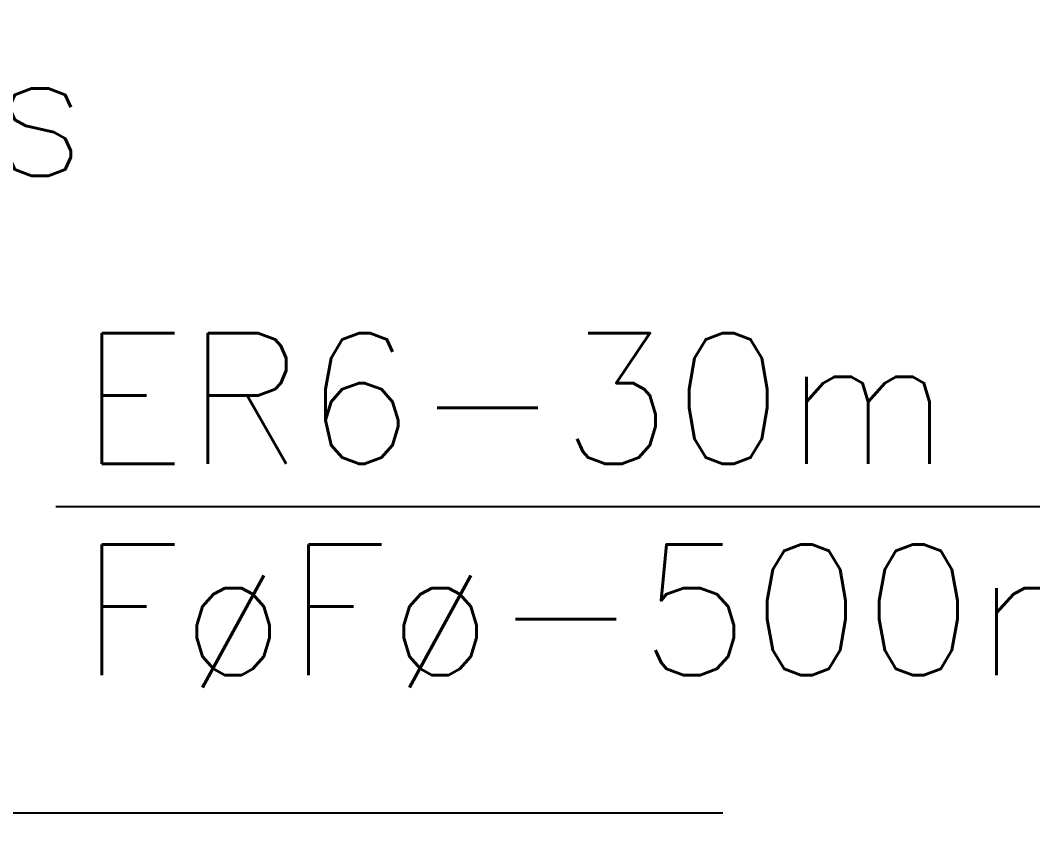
# Model space of a CAD drawing. Extents: x 587451 to 600081, y 7506605 to 7515945.
# Drawn here: x 594392.2 to 594818.9, y 7511045.3 to 7511382.5 of the extents above; entities that cross this region are included whole.
import ezdxf

# ---------------------------------------------------------------- set-up
doc = ezdxf.new("R2010")
doc.units = 0
doc.header["$LTSCALE"] = 280
doc.header["$MEASUREMENT"] = 0
doc.linetypes.add('HIDDEN', pattern=[0.375, 0.25, -0.125])
doc.layers.add('ESTACAO', color=5, linetype='CONTINUOUS')
doc.layers.add('TEXTO', color=5, linetype='CONTINUOUS')
doc.styles.get("Standard").update_dxf_attribs({"font": 'ROMANSBR.SHX'})

msp = doc.modelspace()

# ---------------------------------------------------------------- linework, layer by layer
at = {"layer": 'ESTACAO', "linetype": 'HIDDEN', "const_width": 10}
msp.add_lwpolyline([(594662.57, 7510732.6, 0.219649), (595095.6, 7511247.11), (595131.83, 7511247.18)], format="xyb", dxfattribs=at)
at = {"layer": 'TEXTO'}
for p, q in [((594407.16, 7511177.62), (594934.58, 7511177.62)), ((594203.09, 7511048.57), (594688.33, 7511048.57))]:
    msp.add_line(p, q, dxfattribs=at)

# ---------------------------------------------------------------- texts
for s, p in [('161,67 l/s', (594012.78, 7511317)), ('ER6-30m', (594417.12, 7511195.62)), ('F%%248F%%248-500mm', (594417.12, 7511106.65))]:
    msp.add_text(s, height=55, dxfattribs=at).set_placement(p)

doc.saveas('drawing.dxf')
